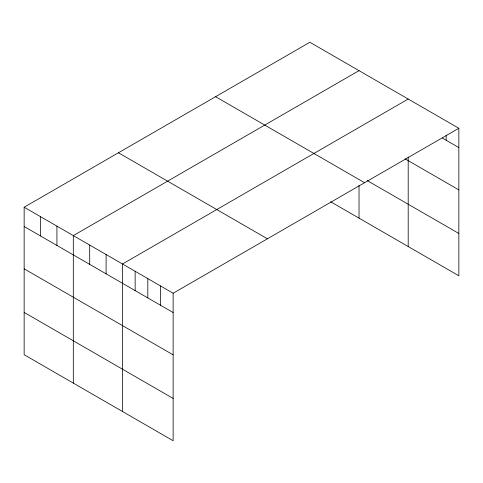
<?xml version="1.0" encoding="UTF-8"?>
<svg xmlns="http://www.w3.org/2000/svg" width="483" height="483" viewBox="0 0 483 483"><rect width="100%" height="100%" fill="white"/><g stroke="black" fill="none" stroke-linecap="round" stroke-linejoin="round"><path stroke-width="0.72" d="M24.15 207.219L173.137 293.235L173.137 440.738L24.15 354.721L24.15 207.219L309.863 42.263L458.85 128.279L458.85 275.781L330.662 201.773M359.032 70.645L73.313 235.601L73.313 383.11M408.195 99.033L122.483 263.99L122.483 411.492M173.137 293.235L458.85 128.279M442.386 138.078L458.85 147.581M405.044 158.822L458.85 189.891M367.225 180.576L458.85 233.476M215.581 96.697L364.562 182.713M118.438 152.779L267.419 238.801M24.15 226.521L173.137 312.537M24.15 268.826L173.137 354.842M24.15 312.416L173.137 398.433M446.183 135.077L446.183 140.269M408.195 156.933L408.195 246.535M359.032 185.496L359.032 218.153M160.471 285.924L160.471 305.226M147.81 278.613L147.81 297.914M135.143 271.301L135.143 290.603M106.091 254.529L106.091 273.831M89.705 245.062L89.705 264.37M56.928 226.141L56.928 245.449M40.536 216.68L40.536 235.982"/></g></svg>
